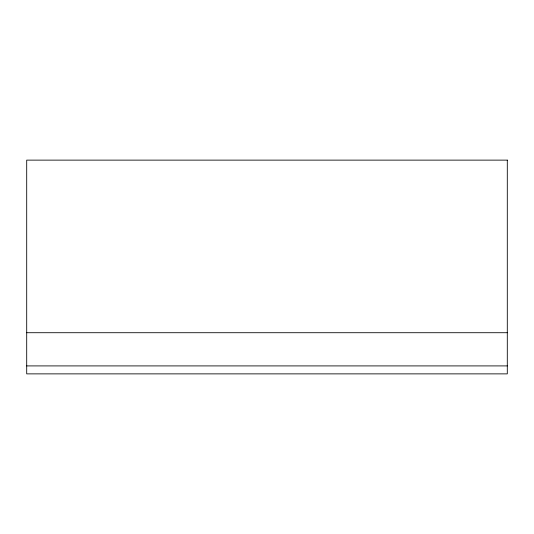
<?xml version="1.0" encoding="UTF-8"?>
<svg xmlns="http://www.w3.org/2000/svg" width="534" height="534" viewBox="0 0 534 534"><rect width="100%" height="100%" fill="white"/><g stroke="black" fill="none" stroke-linecap="round" stroke-linejoin="round"><path stroke-width="0.8" d="M26.7 332.715L507.3 332.715M26.7 365.91L507.3 365.91M507.3 160.127L26.7 160.127L26.7 373.873L507.3 373.873L507.3 160.127"/></g></svg>
